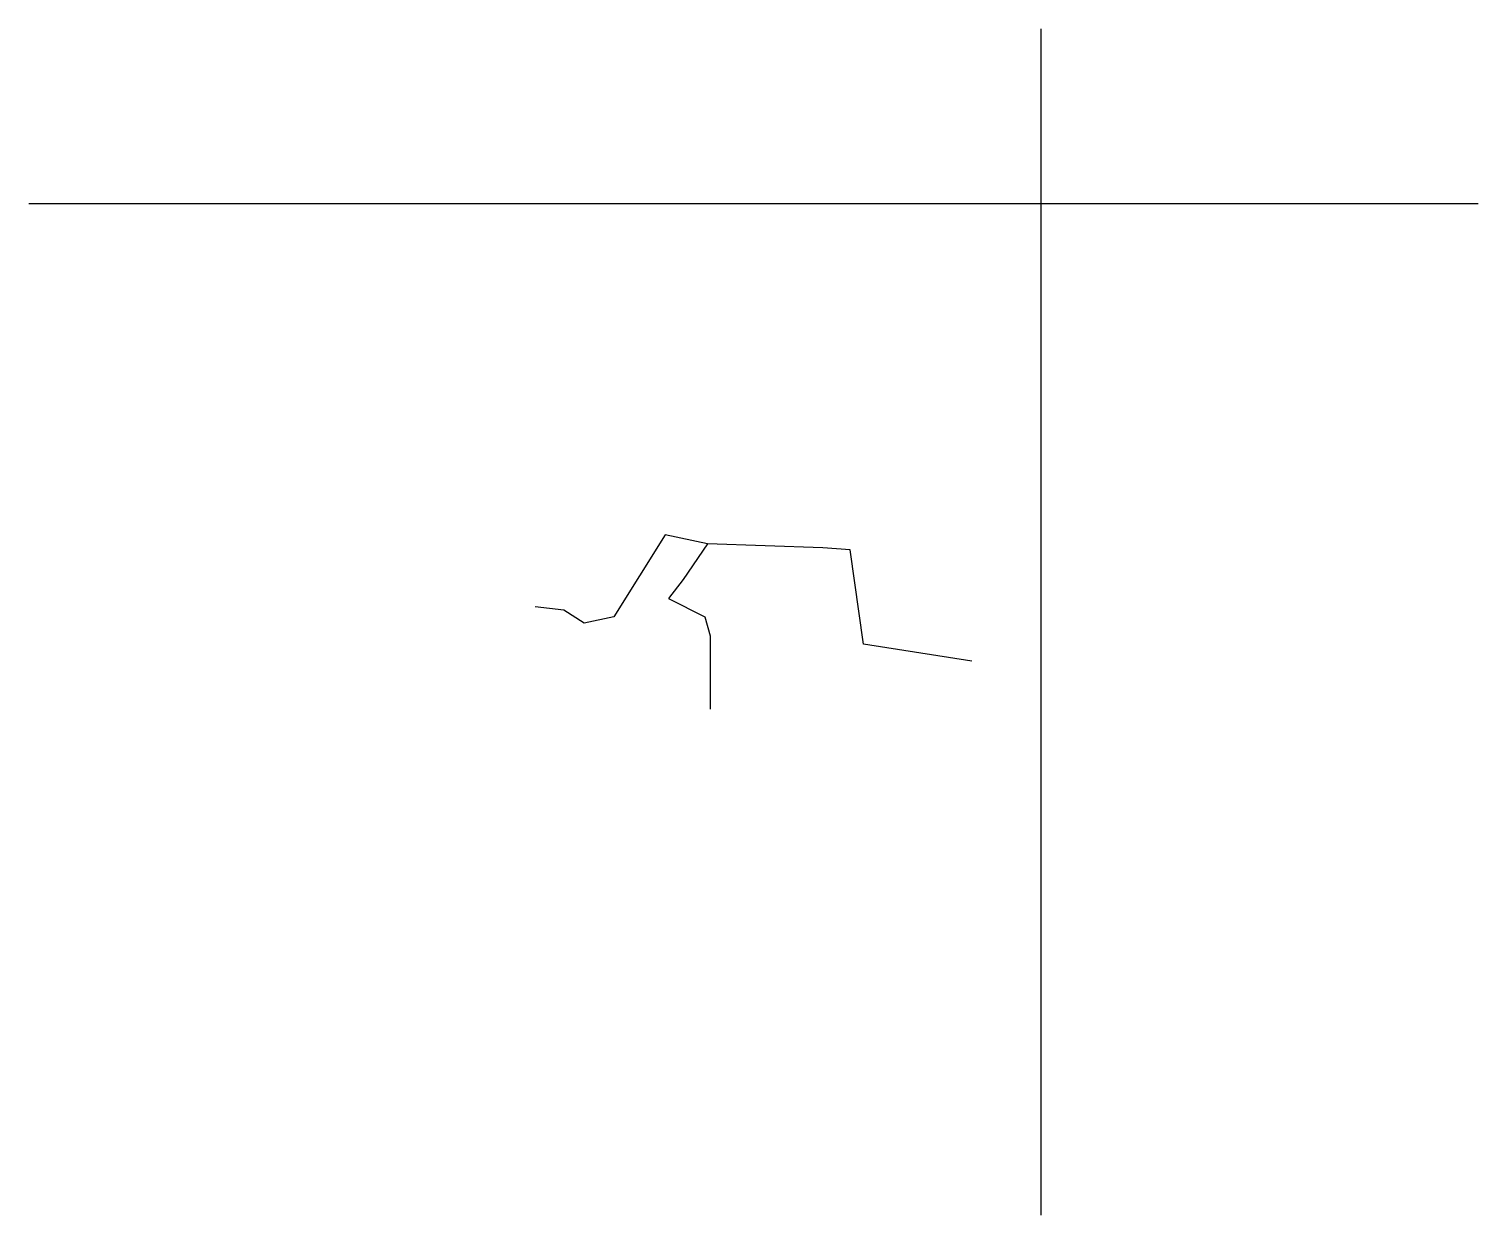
# Model space of a CAD drawing. Extents: x 0 to 143, y 0 to 117.
import ezdxf

# ---------------------------------------------------------------- set-up
doc = ezdxf.new("R2010")
doc.units = 0
doc.layers.add('CentreLine', color=5, linetype='CONTINUOUS')
doc.layers.add('Grid', color=7, linetype='CONTINUOUS')

msp = doc.modelspace()

# ---------------------------------------------------------------- linework, layer by layer
at = {"layer": 'CentreLine'}
for p, q in [((62.86, 67.25, 14.49), (57.79, 59.13, 19.15)), ((67.04, 66.36, 17.59), (62.86, 67.25, 14.49)), ((67.04, 66.36, 17.59), (64.65, 62.81, 20.16)), ((78.42, 65.96, 4.02), (67.04, 66.36, 17.59)), ((81.14, 65.77, 3.08), (78.42, 65.96, 4.02)), ((82.45, 56.44, 7.08), (81.14, 65.77, 3.08)), ((64.65, 62.81, 20.16), (63.19, 60.95, 20.75)), ((52.86, 59.79, 18.85), (50, 60.14, 20.94)), ((63.19, 60.95, 20.75), (66.77, 59.12, 21.83)), ((54.84, 58.5, 19.74), (52.86, 59.79, 19.62)), ((52.86, 59.79, 19.62), (52.86, 59.79, 18.85)), ((57.79, 59.13, 19.15), (54.84, 58.5, 19.74)), ((66.77, 59.12, 21.83), (67.3, 57.26, 26.64)), ((67.3, 57.26, 26.64), (67.3, 50, 30.02)), ((93.17, 54.74, 6.51), (82.45, 56.44, 7.08)), ((93.17, 54.74), (93.17, 54.74, 10.24)), ((93.17, 54.74, 10.24), (93.17, 54.74, 6.51))]:
    msp.add_line(p, q, dxfattribs=at)
at = {"layer": 'Grid'}
for p, q in [((100, 0), (100, 117.25)), ((0, 100), (143.17, 100))]:
    msp.add_line(p, q, dxfattribs=at)

doc.saveas('drawing.dxf')
